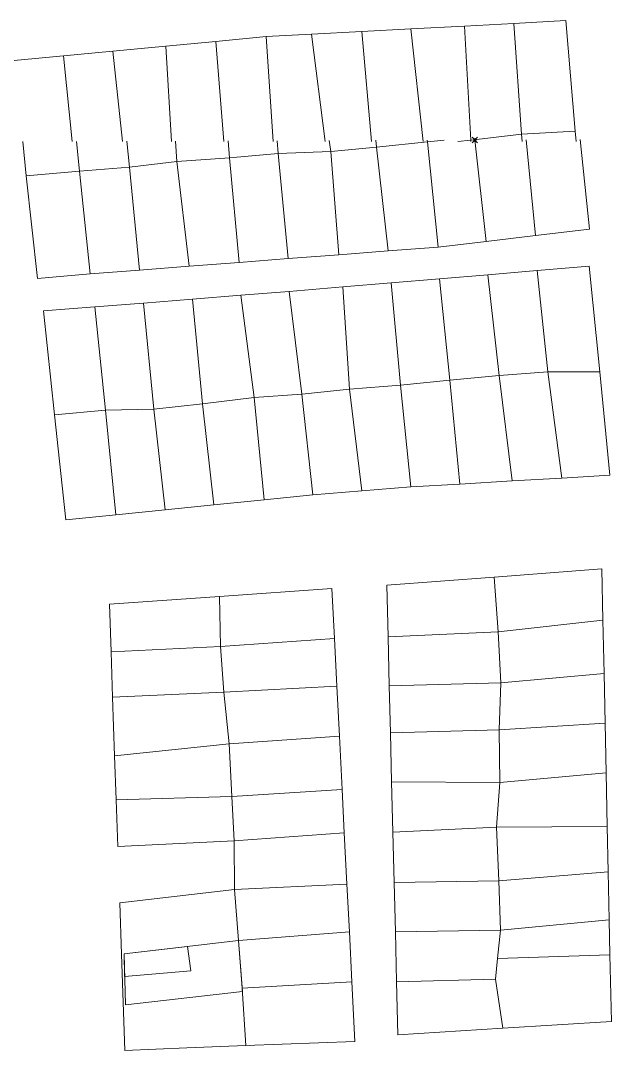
# Model space of a CAD drawing. Header units: millimetres. Extents: x 1956 to 626126, y 2654 to 1331070.
# Drawn here: x 625018.2 to 625125.5, y 1329924 to 1330111.1 of the extents above; entities that cross this region are included whole.
import ezdxf

# ---------------------------------------------------------------- set-up
doc = ezdxf.new("R2010")
doc.units = ezdxf.units.MM
doc.header["$PDMODE"] = 35
doc.header["$PDSIZE"] = 0.5

msp = doc.modelspace()

# ---------------------------------------------------------------- linework, layer by layer
at = {"color": 1, "lineweight": 0}
for p, q in [((625107.79, 1330110.61), (625117.23, 1330111.12)), ((625117.23, 1330111.12), (625118.91, 1330091)), ((625071.02, 1330108.65), (625080.16, 1330109.14)), ((625080.16, 1330109.14), (625089.07, 1330109.61)), ((625080.16, 1330109.14), (625081.96, 1330089.15)), ((625089.07, 1330109.61), (625098.82, 1330110.13)), ((625089.07, 1330109.61), (625091.3, 1330089.15)), ((625098.82, 1330110.13), (625107.79, 1330110.61)), ((625099.95, 1330089.37), (625098.82, 1330110.13)), ((625109.17, 1330090.51), (625107.79, 1330110.61)), ((625044.57, 1330106.48), (625053.65, 1330107.34)), ((625053.65, 1330107.34), (625062.78, 1330108.21)), ((625053.65, 1330107.34), (625055.14, 1330089.15)), ((625062.78, 1330108.21), (625071.02, 1330108.65)), ((625062.78, 1330108.21), (625064.09, 1330089.15)), ((625071.02, 1330108.65), (625073.51, 1330089.15)), ((625026.01, 1330104.72), (625034.99, 1330105.57)), ((625034.99, 1330105.57), (625044.57, 1330106.48)), ((625034.99, 1330105.57), (625036.71, 1330089.15)), ((625045.6, 1330089.15), (625044.57, 1330106.48)), ((625016.35, 1330103.81), (625026.01, 1330104.72)), ((625026.01, 1330104.72), (625027.58, 1330089.15)), ((625109.17, 1330090.51), (625099.95, 1330089.37)), ((625118.91, 1330091), (625109.17, 1330090.51)), ((625109.3, 1330089.15), (625109.17, 1330090.51)), ((625118.91, 1330091), (625119.1, 1330089.15)), ((625019.22, 1330082.92), (625018.6, 1330089.12)), ((625028.35, 1330089.16), (625028.89, 1330083.76)), ((625037.48, 1330089.19), (625037.97, 1330084.5)), ((625046.57, 1330085.5), (625046.35, 1330089.22)), ((625055.89, 1330089.26), (625056.14, 1330086.15)), ((625064.83, 1330089.29), (625064.99, 1330086.99)), ((625074.27, 1330089.33), (625074.53, 1330087.31)), ((625082.71, 1330089.36), (625082.82, 1330088.12)), ((625092.08, 1330089.11), (625082.82, 1330088.12)), ((625092.05, 1330089.39), (625092.08, 1330089.11)), ((625092.08, 1330089.11), (625095.14, 1330089.4)), ((625094.02, 1330069.96), (625092.08, 1330089.11)), ((625095.14, 1330089.4), (625095.14, 1330089.4)), ((625097.59, 1330089.15), (625099.95, 1330089.37)), ((625099.97, 1330089.15), (625099.95, 1330089.37)), ((625102.76, 1330070.99), (625100.72, 1330089.42)), ((625111.75, 1330072.05), (625110.04, 1330089.46)), ((625119.83, 1330089.49), (625121.51, 1330073.21)), ((625056.14, 1330086.15), (625064.99, 1330086.99)), ((625064.99, 1330086.99), (625074.53, 1330087.31)), ((625066.8, 1330067.86), (625064.99, 1330086.99)), ((625074.53, 1330087.31), (625082.82, 1330088.12)), ((625076, 1330068.57), (625074.53, 1330087.31)), ((625082.82, 1330088.12), (625084.97, 1330069.26)), ((625037.97, 1330084.5), (625046.57, 1330085.5)), ((625046.57, 1330085.5), (625056.14, 1330086.15)), ((625048.84, 1330066.48), (625046.57, 1330085.5)), ((625056.14, 1330086.15), (625057.92, 1330067.18)), ((625028.89, 1330083.76), (625019.22, 1330082.92)), ((625021.28, 1330064.23), (625019.22, 1330082.92)), ((625037.97, 1330084.5), (625028.89, 1330083.76)), ((625030.83, 1330065.09), (625028.89, 1330083.76)), ((625039.82, 1330065.78), (625037.97, 1330084.5)), ((625111.75, 1330072.05), (625102.76, 1330070.99)), ((625121.51, 1330073.21), (625111.75, 1330072.05)), ((625094.02, 1330069.96), (625084.97, 1330069.26)), ((625102.76, 1330070.99), (625094.02, 1330069.96)), ((625066.8, 1330067.86), (625057.92, 1330067.18)), ((625076, 1330068.57), (625066.8, 1330067.86)), ((625084.97, 1330069.26), (625076, 1330068.57)), ((625048.84, 1330066.48), (625039.82, 1330065.78)), ((625057.92, 1330067.18), (625048.84, 1330066.48)), ((625112.01, 1330065.7), (625121.47, 1330066.49)), ((625121.47, 1330066.49), (625123.38, 1330047.28)), ((625030.83, 1330065.09), (625021.28, 1330064.23)), ((625039.82, 1330065.78), (625030.83, 1330065.09)), ((625085.5, 1330063.46), (625094.3, 1330064.2)), ((625094.3, 1330064.2), (625103.07, 1330064.94)), ((625094.3, 1330064.2), (625096.16, 1330045.81)), ((625103.07, 1330064.94), (625112.01, 1330065.7)), ((625103.07, 1330064.94), (625105.11, 1330046.61)), ((625112.01, 1330065.7), (625113.94, 1330047.31)), ((625067, 1330061.9), (625076.73, 1330062.72)), ((625076.73, 1330062.72), (625085.5, 1330063.46)), ((625076.73, 1330062.72), (625077.95, 1330044.12)), ((625085.5, 1330063.46), (625087.2, 1330044.87)), ((625040.56, 1330059.8), (625049.42, 1330060.5)), ((625049.42, 1330060.5), (625058.23, 1330061.2)), ((625051.25, 1330041.51), (625049.42, 1330060.5)), ((625058.23, 1330061.2), (625067, 1330061.9)), ((625060.64, 1330042.63), (625058.23, 1330061.2)), ((625069.28, 1330043.23), (625067, 1330061.9)), ((625022.34, 1330058.35), (625031.67, 1330059.09)), ((625024.39, 1330039.49), (625022.34, 1330058.35)), ((625031.67, 1330059.09), (625040.56, 1330059.8)), ((625033.65, 1330040.31), (625031.67, 1330059.09)), ((625042.42, 1330040.52), (625040.56, 1330059.8)), ((625113.94, 1330047.31), (625105.11, 1330046.61)), ((625116.48, 1330028), (625113.94, 1330047.31)), ((625123.38, 1330047.28), (625113.94, 1330047.31)), ((625123.38, 1330047.28), (625125.24, 1330028.52)), ((625087.2, 1330044.87), (625096.16, 1330045.81)), ((625096.16, 1330045.81), (625105.11, 1330046.61)), ((625098.01, 1330026.9), (625096.16, 1330045.81)), ((625107.49, 1330027.46), (625105.11, 1330046.61)), ((625069.28, 1330043.23), (625077.95, 1330044.12)), ((625087.2, 1330044.87), (625077.95, 1330044.12)), ((625077.95, 1330044.12), (625080.17, 1330025.65)), ((625089.08, 1330026.37), (625087.2, 1330044.87)), ((625042.42, 1330040.52), (625051.25, 1330041.51)), ((625060.64, 1330042.63), (625051.25, 1330041.51)), ((625053.29, 1330023.12), (625051.25, 1330041.51)), ((625069.28, 1330043.23), (625060.64, 1330042.63)), ((625062.46, 1330024.05), (625060.64, 1330042.63)), ((625071.26, 1330024.94), (625069.28, 1330043.23)), ((625024.39, 1330039.49), (625033.65, 1330040.31)), ((625033.65, 1330040.31), (625042.42, 1330040.52)), ((625033.65, 1330040.31), (625035.51, 1330021.32)), ((625044.47, 1330022.23), (625042.42, 1330040.52)), ((625026.45, 1330020.41), (625024.39, 1330039.49)), ((625125.24, 1330028.52), (625116.48, 1330028)), ((625098.01, 1330026.9), (625089.08, 1330026.37)), ((625107.49, 1330027.46), (625098.01, 1330026.9)), ((625116.48, 1330028), (625107.49, 1330027.46)), ((625071.26, 1330024.94), (625062.46, 1330024.05)), ((625080.17, 1330025.65), (625071.26, 1330024.94)), ((625089.08, 1330026.37), (625080.17, 1330025.65)), ((625053.29, 1330023.12), (625044.47, 1330022.23)), ((625062.46, 1330024.05), (625053.29, 1330023.12)), ((625035.51, 1330021.32), (625026.45, 1330020.41)), ((625044.47, 1330022.23), (625035.51, 1330021.32)), ((625084.72, 1330008.52), (625104.23, 1330010)), ((625104.23, 1330010), (625123.77, 1330011.47)), ((625104.92, 1330000.08), (625104.23, 1330010)), ((625123.77, 1330011.47), (625123.96, 1330002.15)), ((625054.32, 1330006.47), (625074.75, 1330007.91)), ((625074.75, 1330007.91), (625075.21, 1329998.83)), ((625084.95, 1329999.15), (625084.72, 1330008.52)), ((625034.33, 1330005.07), (625054.32, 1330006.47)), ((625054.32, 1330006.47), (625054.53, 1329997.37)), ((625034.63, 1329996.41), (625034.33, 1330005.07)), ((625123.96, 1330002.15), (625104.92, 1330000.08)), ((625123.96, 1330002.15), (625124.17, 1329992.46)), ((625075.21, 1329998.83), (625054.53, 1329997.37)), ((625075.21, 1329998.83), (625075.65, 1329990.2)), ((625104.92, 1330000.08), (625084.95, 1329999.15)), ((625085.17, 1329990.23), (625084.95, 1329999.15)), ((625105.43, 1329990.81), (625104.92, 1330000.08)), ((625054.53, 1329997.37), (625034.63, 1329996.41)), ((625055.14, 1329989.09), (625054.53, 1329997.37)), ((625034.92, 1329988.16), (625034.63, 1329996.41)), ((625105.43, 1329990.81), (625124.17, 1329992.46)), ((625124.17, 1329992.46), (625124.36, 1329983.48)), ((625034.92, 1329988.16), (625055.14, 1329989.09)), ((625055.14, 1329989.09), (625075.65, 1329990.2)), ((625055.14, 1329989.09), (625056.1, 1329979.69)), ((625075.65, 1329990.2), (625076.11, 1329981.07)), ((625085.17, 1329990.23), (625105.43, 1329990.81)), ((625085.38, 1329981.72), (625085.17, 1329990.23)), ((625105.43, 1329990.81), (625105.14, 1329982.24)), ((625035.29, 1329977.53), (625034.92, 1329988.16)), ((625105.14, 1329982.24), (625124.36, 1329983.48)), ((625124.36, 1329983.48), (625124.55, 1329974.46)), ((625105.14, 1329982.24), (625085.38, 1329981.72)), ((625085.6, 1329972.78), (625085.38, 1329981.72)), ((625105.25, 1329972.66), (625105.14, 1329982.24)), ((625076.11, 1329981.07), (625056.1, 1329979.69)), ((625076.11, 1329981.07), (625076.6, 1329971.4)), ((625056.1, 1329979.69), (625035.29, 1329977.53)), ((625056.58, 1329970.16), (625056.1, 1329979.69)), ((625035.57, 1329969.5), (625035.29, 1329977.53)), ((625124.55, 1329974.46), (625105.25, 1329972.66)), ((625124.55, 1329974.46), (625124.76, 1329964.65)), ((625085.6, 1329972.78), (625105.25, 1329972.66)), ((625085.82, 1329963.63), (625085.6, 1329972.78)), ((625104.67, 1329964.53), (625105.25, 1329972.66)), ((625056.58, 1329970.16), (625076.6, 1329971.4)), ((625076.6, 1329971.4), (625077, 1329963.5)), ((625056.58, 1329970.16), (625035.57, 1329969.5)), ((625035.87, 1329961.07), (625035.57, 1329969.5)), ((625057.01, 1329962.06), (625056.58, 1329970.16)), ((625057.01, 1329962.06), (625077, 1329963.5)), ((625077, 1329963.5), (625077.47, 1329954.21)), ((625085.82, 1329963.63), (625104.67, 1329964.53)), ((625086.05, 1329954.49), (625085.82, 1329963.63)), ((625104.67, 1329964.53), (625124.76, 1329964.65)), ((625104.67, 1329964.53), (625105.04, 1329954.82)), ((625124.76, 1329964.65), (625124.93, 1329956.45)), ((625035.87, 1329961.07), (625057.01, 1329962.06)), ((625057.01, 1329962.06), (625057.03, 1329953.22)), ((625105.04, 1329954.82), (625124.93, 1329956.45)), ((625124.93, 1329956.45), (625125.12, 1329947.73)), ((625057.03, 1329953.22), (625077.47, 1329954.21)), ((625077.47, 1329954.21), (625077.92, 1329945.53)), ((625086.05, 1329954.49), (625105.04, 1329954.82)), ((625086.27, 1329945.52), (625086.05, 1329954.49)), ((625105.37, 1329945.84), (625105.04, 1329954.82)), ((625057.03, 1329953.22), (625036.23, 1329950.78)), ((625057.8, 1329943.95), (625057.03, 1329953.22)), ((625036.55, 1329941.49), (625036.23, 1329950.78)), ((625125.12, 1329947.73), (625105.37, 1329945.84)), ((625125.12, 1329947.73), (625125.25, 1329941.36)), ((625057.8, 1329943.95), (625077.92, 1329945.53)), ((625077.92, 1329945.53), (625078.38, 1329936.45)), ((625105.37, 1329945.84), (625086.27, 1329945.52)), ((625086.49, 1329936.45), (625086.27, 1329945.52)), ((625105.37, 1329945.84), (625104.84, 1329940.7)), ((625057.8, 1329943.95), (625058.47, 1329935.28)), ((625037.17, 1329924), (625036.55, 1329941.49)), ((625104.46, 1329936.92), (625104.84, 1329940.7)), ((625104.84, 1329940.7), (625125.25, 1329941.36)), ((625125.25, 1329941.36), (625125.51, 1329929.24)), ((625086.49, 1329936.45), (625104.46, 1329936.92)), ((625104.46, 1329936.92), (625105.79, 1329928.01)), ((625058.47, 1329935.28), (625078.38, 1329936.45)), ((625059.09, 1329924.86), (625058.47, 1329935.28)), ((625078.38, 1329936.45), (625078.93, 1329925.63)), ((625086.73, 1329926.82), (625086.49, 1329936.45)), ((625125.51, 1329929.24), (625105.79, 1329928.01)), ((625105.79, 1329928.01), (625086.73, 1329926.82)), ((625078.93, 1329925.63), (625059.09, 1329924.86)), ((625048.41, 1329924.44), (625037.17, 1329924)), ((625059.09, 1329924.86), (625048.41, 1329924.44))]:
    msp.add_line(p, q, dxfattribs=at)
at = {"color": 1, "lineweight": 0, "ltscale": 0.5}
for p, q in [((625057.8, 1329943.95), (625037, 1329941.56)), ((625037, 1329941.56), (625057.8, 1329943.95)), ((625037, 1329941.56), (625048.52, 1329942.85)), ((625048.52, 1329942.85), (625049.1, 1329938.47)), ((625057.8, 1329943.95), (625058.5, 1329934.68)), ((625037, 1329941.56), (625037.25, 1329932.26)), ((625037.25, 1329932.26), (625037, 1329941.56)), ((625037.11, 1329937.41), (625037, 1329941.56)), ((625049.1, 1329938.47), (625037.11, 1329937.41)), ((625058.5, 1329934.68), (625037.25, 1329932.26))]:
    msp.add_line(p, q, dxfattribs=at)
at = {"color": 1, "lineweight": 0}
msp.add_point((625100.72, 1330089.42), dxfattribs=at)

doc.saveas('drawing.dxf')
